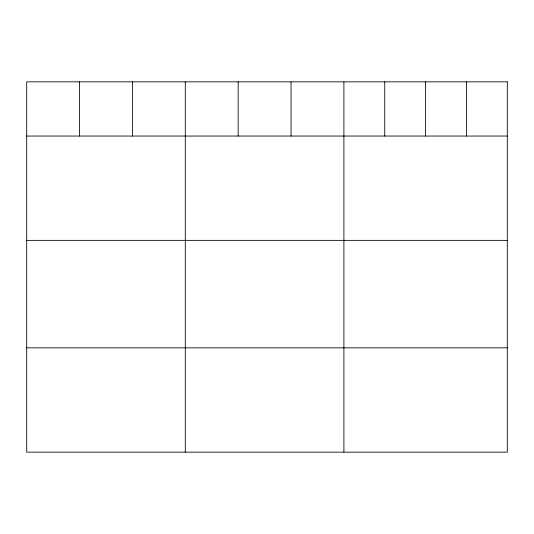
<?xml version="1.0" encoding="UTF-8"?>
<svg xmlns="http://www.w3.org/2000/svg" width="534" height="534" viewBox="0 0 534 534"><rect width="100%" height="100%" fill="white"/><g stroke="black" fill="none" stroke-linecap="round" stroke-linejoin="round"><path stroke-width="0.8" d="M26.7 136.05L507.3 136.05M26.7 240.367L507.3 240.367M26.7 347.841L507.3 347.841M466.449 81.842L466.449 136.05M425.598 81.842L425.598 136.05M384.747 81.842L384.747 136.05M343.896 81.842L343.896 452.158M291.03 81.842L291.03 136.05M238.164 81.842L238.164 136.05M185.298 81.842L185.298 452.158M132.432 81.842L132.432 136.05M79.566 81.842L79.566 136.05M507.3 81.842L26.7 81.842L26.7 452.158L507.3 452.158L507.3 81.842"/></g></svg>
